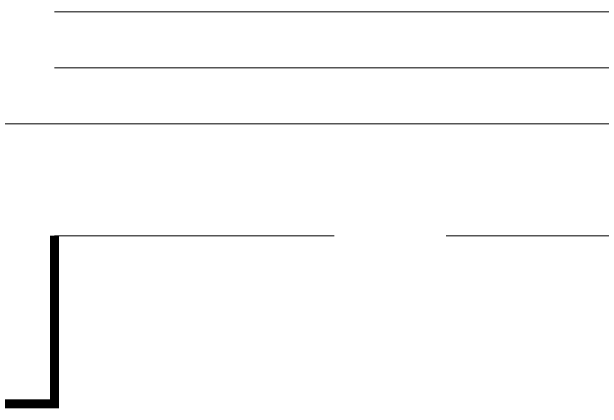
# Model space of a CAD drawing. Extents: x -518115 to 389031, y -209821 to 1628073.
# Drawn here: x 29928 to 30456, y 517986 to 518340 of the extents above; entities that cross this region are included whole.
import ezdxf

# ---------------------------------------------------------------- set-up
doc = ezdxf.new("R2010")
doc.units = 0
doc.header["$LTSCALE"] = 1000
doc.header["$MEASUREMENT"] = 0
doc.linetypes.add('DASH', pattern=[0.35, 0.25, -0.1])
doc.linetypes.add('DOTE', pattern=[2.42, 2, -0.2, 0.02, -0.2])
for name, color, linetype, lineweight in [('DOTE', 19, 'DOTE', 9), ('平面-栏杆', 135, 'Continuous', 15), ('平面-看线', 45, 'Continuous', 15)]:
    doc.layers.add(name, color=color, linetype=linetype, lineweight=lineweight)

# ---------------------------------------------------------------- blocks, each defined once
blk = doc.blocks.new('GDGDGDSDA')
at = {"layer": 'DOTE', "linetype": 'DOTE', "ltscale": 0.3}
blk.add_line((471334.82, 361558.33), (417334.82, 361558.33), dxfattribs=at)

msp = doc.modelspace()

# ---------------------------------------------------------------- linework, layer by layer
at = {"color": 30, "const_width": 8}
msp.add_lwpolyline([(29966.58, 518140.45), (29966.58, 517990.45), (29666.58, 517990.45), (29666.58, 518140.45)], dxfattribs=at)
at = {"layer": '平面-栏杆'}
for points in [[(29966.58, 518290.45), (34616.58, 518290.45)], [(29966.58, 518240.45), (34616.58, 518240.45)]]:
    msp.add_lwpolyline(points, dxfattribs=at)
at = {"layer": '平面-看线'}
msp.add_lwpolyline([(29966.58, 518340.45), (34616.58, 518340.45)], dxfattribs=at)
at = {"layer": '平面-看线', "linetype": 'DASH'}
msp.add_lwpolyline([(29966.58, 518140.45), (34616.58, 518140.45)], dxfattribs=at)

# ---------------------------------------------------------------- block references
msp.add_blockref('GDGDGDSDA', (-406018.24, 156682.12))

doc.saveas('drawing.dxf')
